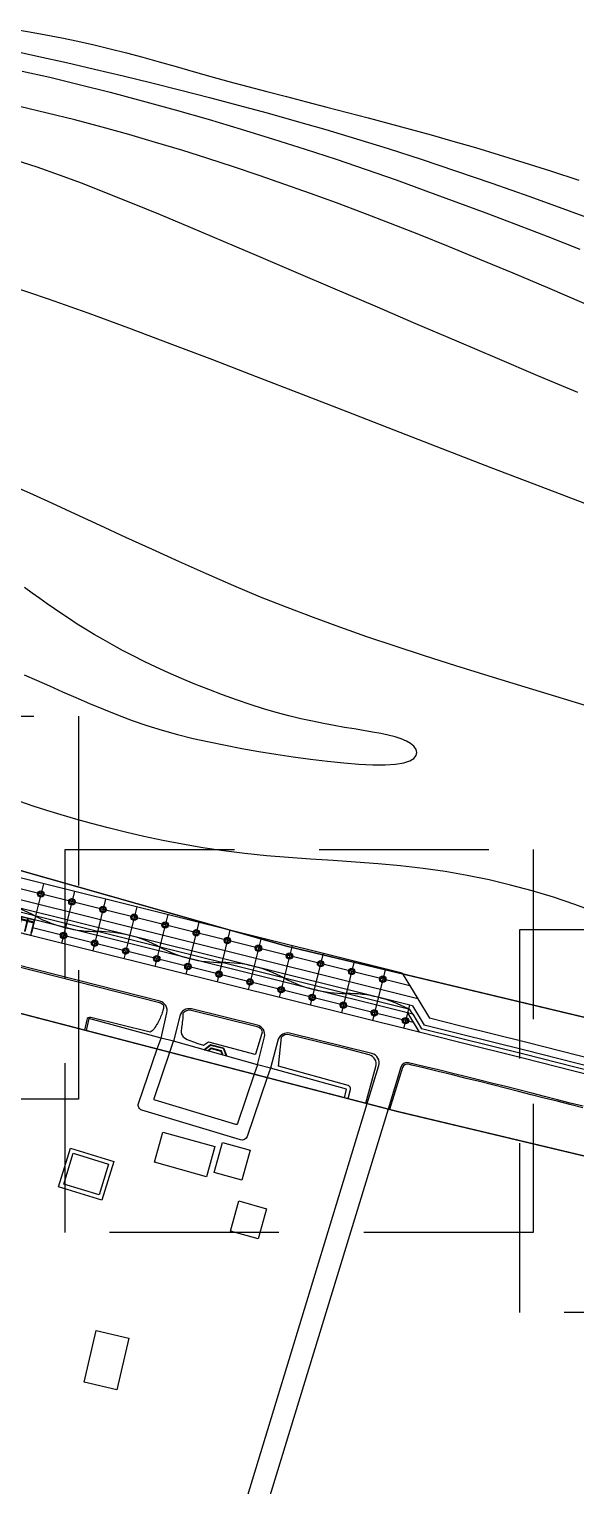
# Model space of a CAD drawing. Header units: millimetres. Extents: x -244126 to 368105, y -173968 to 259060.
# Drawn here: x -169419 to -168978, y 87479 to 88655 of the extents above; entities that cross this region are included whole.
import ezdxf
from ezdxf.xclip import XClip

# ---------------------------------------------------------------- set-up
doc = ezdxf.new("R2010")
doc.units = ezdxf.units.MM
doc.header["$MEASUREMENT"] = 0
doc.header["$XCLIPFRAME"] = 0
doc.linetypes.add('DASHED2', pattern=[0.375, 0.25, -0.125])
doc.linetypes.add('HIDDEN', pattern=[9.525, 6.35, -3.175])
for name, color, linetype in [('CPP-LINE1', 1, 'Continuous'), ('POCH Draft 01', 241, 'Continuous'), ('Top Slope', 11, 'Continuous'), ('WALL', 2, 'Continuous')]:
    doc.layers.add(name, color=color, linetype=linetype)

# ---------------------------------------------------------------- blocks, each defined once
blk = doc.blocks.new('A$Cd4a0c64f')
at = {"layer": 'POCH Draft 01', "color": 8}
for points in [[(716.42, 888.81), (722.4, 887.77), (728.41, 886.67), (734.45, 885.52), (740.49, 884.28), (746.53, 882.94), (752.57, 881.49), (758.64, 879.94), (764.75, 878.29), (770.95, 876.58), (777.25, 874.8), (783.68, 872.97), (790.28, 871.11), (797.08, 869.23), (804.08, 867.34), (811.28, 865.43), (818.64, 863.52), (826.15, 861.58), (833.77, 859.61), (841.48, 857.62), (849.25, 855.59), (857.06, 853.52), (864.89, 851.4), (872.83, 849.2), (880.97, 846.88), (889.41, 844.42), (898.25, 841.76), (907.58, 838.88), (917.49, 835.73), (928.09, 832.29)], [(715.83, 880.77), (725.9, 878.59), (736.22, 876.28), (746.74, 873.84), (757.41, 871.3), (768.17, 868.67), (778.98, 865.96), (789.78, 863.19), (800.54, 860.36), (811.34, 857.44), (822.26, 854.38), (833.4, 851.16), (844.85, 847.73), (856.71, 844.04), (869.05, 840.06), (881.99, 835.75), (895.58, 831.07), (909.79, 826.06), (924.55, 820.75), (939.82, 815.16)], [(719.65, 873.12), (729.93, 870.78), (740.95, 868.11), (752.56, 865.16), (764.59, 861.97), (776.9, 858.58), (789.3, 855.04), (801.66, 851.38), (813.81, 847.66), (825.63, 843.9), (837.17, 840.09), (848.49, 836.24), (859.69, 832.31), (870.83, 828.29), (882.01, 824.18), (893.3, 819.94), (904.77, 815.58), (916.5, 811.08), (928.5, 806.44)], [(930.14, 786.08), (916.52, 791.86), (903.5, 797.35), (891.1, 802.52), (879.35, 807.34), (868.19, 811.83), (857.52, 816.03), (847.26, 819.98), (837.3, 823.71), (827.57, 827.26), (817.96, 830.67), (808.4, 833.97), (798.8, 837.2), (789.13, 840.35), (779.39, 843.42), (769.55, 846.4), (759.61, 849.3), (749.56, 852.09), (739.37, 854.79), (729.03, 857.38), (718.55, 859.85)], [(927.79, 752.65), (912.83, 758.97), (897.72, 765.39), (882.42, 771.91), (867.07, 778.48), (851.82, 785.01), (836.83, 791.44), (822.27, 797.67), (808.28, 803.65), (795.04, 809.28), (782.7, 814.49), (771.36, 819.23), (760.92, 823.52), (751.24, 827.4), (742.16, 830.93), (733.53, 834.14), (725.19, 837.08), (716.99, 839.79)], [(714.65, 718.48), (722.38, 715.05), (730.64, 711.32), (739.44, 707.28), (748.71, 702.99), (758.36, 698.53), (768.27, 693.97), (778.37, 689.38), (788.56, 684.84), (798.73, 680.43), (808.8, 676.21), (818.71, 672.24), (828.56, 668.48), (838.49, 664.86), (848.65, 661.31), (859.19, 657.78), (870.24, 654.18), (881.96, 650.46), (894.47, 646.55), (907.9, 642.4), (922.2, 638.01), (937.33, 633.4)], [(720.32, 646.87), (725.03, 644.87), (729.82, 642.77), (734.72, 640.61), (739.72, 638.4), (744.83, 636.19), (750.05, 634.01), (755.37, 631.89), (760.81, 629.86), (766.35, 627.96), (772.01, 626.21), (777.78, 624.6), (783.65, 623.13), (789.64, 621.77), (795.73, 620.52), (801.93, 619.35), (808.24, 618.26), (814.65, 617.24), (821.14, 616.27), (827.62, 615.38), (833.96, 614.6), (840.05, 613.96), (845.77, 613.49), (850.99, 613.22), (855.6, 613.19), (859.48, 613.42), (862.53, 613.93), (864.8, 614.68), (866.33, 615.62), (867.2, 616.69), (867.45, 617.84), (867.15, 619.01), (866.36, 620.15), (865.13, 621.21), (863.53, 622.14), (861.58, 622.96), (859.31, 623.68), (856.74, 624.33), (853.9, 624.92), (850.82, 625.5), (847.52, 626.06), (844.02, 626.64), (840.35, 627.26), (836.51, 627.94), (832.51, 628.69), (828.34, 629.53), (824, 630.49), (819.49, 631.58), (814.81, 632.82), (809.96, 634.22), (804.96, 635.8), (799.84, 637.55), (794.66, 639.42), (789.48, 641.4), (784.34, 643.46), (779.3, 645.57), (774.41, 647.71), (769.74, 649.84), (765.31, 651.96), (761.13, 654.04), (757.17, 656.1), (753.43, 658.13), (749.89, 660.13), (746.52, 662.1), (743.32, 664.04), (740.26, 665.96), (737.33, 667.85), (734.5, 669.73), (731.72, 671.63), (728.96, 673.55), (726.18, 675.52), (723.35, 677.56), (720.42, 679.69)], [(934.48, 557.97), (926.57, 560.91), (918.63, 563.58), (910.63, 566.01), (902.58, 568.19), (894.48, 570.12), (886.31, 571.8), (878.07, 573.24), (869.76, 574.43), (861.38, 575.39), (852.95, 576.17), (844.5, 576.81), (836.06, 577.38), (827.66, 577.92), (819.33, 578.5), (811.09, 579.17), (802.98, 579.98), (795.02, 580.98), (787.24, 582.15), (779.66, 583.47), (772.3, 584.9), (765.2, 586.42), (758.37, 588), (751.84, 589.62), (745.63, 591.24), (739.75, 592.85), (734.17, 594.45), (728.84, 596.07), (723.69, 597.72), (718.7, 599.42)]]:
    blk.add_lwpolyline(points, dxfattribs=at)
blk = doc.blocks.new('A$C69619acb')
at = {"layer": 'WALL', "color": 1}
for points in [[(811.39, 906.62), (803.89, 884.56, -0.403647), (801.43, 883.29), (764.49, 894.36, -0.426216), (763.17, 896.93), (770.21, 917.34)], [(806.57, 907.87), (800.25, 889.36, -0.403106), (799.63, 889.05), (769.41, 898.11, -0.423695), (769.08, 898.74), (774.91, 916.11)]]:
    blk.add_lwpolyline(points, format="xyb", dxfattribs=at)
for points in [[(800.1, 737.07), (848.87, 896.86)], [(856.66, 894.83), (807.81, 734.79)]]:
    blk.add_lwpolyline(points, dxfattribs=at)
blk = doc.blocks.new('A$C01de73fd')
at = {"layer": 'Top Slope', "color": 8, "ltscale": 0.1}
blk.add_lwpolyline([(606.5, 445.41), (602.07, 430.91), (585.84, 435.86), (590.27, 450.37)], close=True, dxfattribs=at)
at = {"layer": 'WALL', "color": 3}
for points in [[(644.4, 450.93), (641.29, 439.66), (621.72, 445.08), (624.84, 456.34)], [(604.58, 444.39), (601.05, 432.82), (587.75, 436.88), (591.29, 448.45)], [(657.63, 449.59), (654.51, 438.32), (644.07, 441.21), (647.18, 452.48)], [(663.75, 427.68), (660.63, 416.42), (650.19, 419.31), (653.3, 430.57)], [(612.17, 379.22), (607.64, 359.81), (595.35, 362.68), (599.88, 382.09)]]:
    blk.add_lwpolyline(points, close=True, dxfattribs=at)
blk = doc.blocks.new('A$Cb4239c8d')
at = {"layer": 'WALL', "color": 8}
for points in [[(0, 6), (0.1, 6), (0.1, 1), (0, 1)], [(2.5, 6), (2.6, 6), (2.6, 1), (2.5, 1)], [(0.55, 4.95), (2.05, 4.95), (2.05, 5.2), (0.55, 5.2)]]:
    blk.add_lwpolyline(points, close=True, dxfattribs=at)
blk.add_lwpolyline([(0.1, 1), (0.1, 6), (2.5, 6), (2.5, 1)], dxfattribs=at)
blk = doc.blocks.new('A$Ccece4d16')
at = {"layer": 'WALL', "rotation": 359.9999999986399}
for p in [(0, 0), (2.5, 0), (5, 0), (7.5, 0), (10, 0), (12.5, 0), (15, 0), (17.5, 0), (20, 0), (22.5, 0), (25, 0), (27.5, 0), (30, 0), (32.5, 0), (35, 0), (37.5, 0), (40, 0), (42.5, 0)]:
    blk.add_blockref('A$Cb4239c8d', p, dxfattribs=at)
blk = doc.blocks.new('G$CE2FEF259')
at = {"layer": 'CPP-LINE1', "color": 8, "linetype": 'HIDDEN', "ltscale": 10, "elevation": -2.5}
for points in [[(565.28, 1042.06), (740.65, 1042.06), (740.65, 898.56), (565.28, 898.56)], [(735.65, 992.06), (911.03, 992.06), (911.03, 848.56), (735.65, 848.56)], [(906.03, 962.06), (1081.41, 962.06), (1081.41, 818.56), (906.03, 818.56)]]:
    blk.add_lwpolyline(points, close=True, dxfattribs=at)
at = {"layer": 'Defpoints', "color": 8, "const_width": 0.5}
blk.add_lwpolyline([(1154.54, 875.62), (818.71, 955.83), (445.47, 1061.91), (494.54, 1194.03), (338.84, 1243.63), (242.09, 993.11), (409.81, 935.64), (433.6, 1004.93), (859.98, 893.97), (1207.09, 811.27)], dxfattribs=at)
at = {"layer": 'Top Slope', "color": 8, "ltscale": 0.1}
for p, q in [((864.86, 940.94), (621.8, 1001.48)), ((865.97, 930.36), (864.88, 932.18))]:
    blk.add_line(p, q, dxfattribs=at)
for points in [[(727.56, 979.26), (724.18, 965.67)], [(739.21, 976.36), (734.37, 956.95)], [(750.85, 973.46), (746.02, 954.05)], [(864.88, 932.18), (715.81, 969.3)], [(762.5, 970.56), (757.66, 951.15)], [(774.14, 967.66), (769.31, 948.25)], [(866.1, 927.24), (723.45, 962.76)], [(865.97, 930.36), (724.18, 965.67)], [(785.78, 964.76), (780.95, 945.35)], [(797.43, 961.86), (792.6, 942.45)], [(809.07, 958.96), (804.24, 939.55)], [(820.72, 956.06), (815.88, 936.65)], [(832.36, 953.16), (827.53, 933.75)], [(844.01, 950.26), (839.17, 930.85)], [(855.65, 947.36), (850.82, 927.95)], [(864.64, 933.78), (862.46, 925.05)], [(779.78, 930.68), (779.81, 930.06), (779.79, 929.4), (779.74, 928.71), (779.67, 928.02), (779.58, 927.33), (779.48, 926.65), (779.38, 926.01), (779.3, 925.41), (779.24, 924.87), (779.2, 924.38), (779.18, 923.94), (779.2, 923.54), (779.26, 923.17), (779.35, 922.83), (779.48, 922.51), (779.67, 922.2), (779.91, 921.9), (780.25, 921.59), (780.75, 921.26), (781.47, 920.9), (782.46, 920.49), (783.77, 920.01), (785.45, 919.45), (787.57, 918.79), (789.46, 919.96), (806.8, 915.4), (807.08, 915.53), (809.02, 921.6), (809.67, 923.81)], [(863.91, 930.87), (868.28, 923.6)], [(865.97, 930.36), (869.25, 924.91)], [(1103.93, 866.04), (1063.4, 875.9), (985.74, 895.3), (946.22, 905.52), (907.53, 915.4), (882.85, 921.52), (869.25, 924.91)], [(787.61, 917.06), (790.12, 919.03), (795.06, 917.76), (796.22, 914.66)], [(787.85, 916.99), (790.17, 918.81), (794.91, 917.59), (795.98, 914.72)], [(789.04, 916.66), (790.4, 917.72), (794.15, 916.75), (794.79, 915.05)], [(789.28, 916.59), (790.44, 917.5), (794, 916.58), (794.55, 915.12)], [(929.59, 895.29), (924.79, 896.52), (919.97, 897.74), (915.14, 898.97), (910.31, 900.2), (905.48, 901.42), (900.66, 902.65), (895.8, 903.87), (890.89, 905.1), (885.89, 906.34), (880.75, 907.61), (875.45, 908.9), (869.95, 910.23), (865.51, 911.29), (864.21, 911.6)]]:
    blk.add_lwpolyline(points, dxfattribs=at)
for points in [[(772.51, 933.74, 0.144376), (771.05, 934.61), (693.21, 954.36), (618.27, 972.85, 0.415908), (614.63, 970.64)], [(772.51, 933.74), (772.58, 933.49), (772.6, 933.2), (772.58, 932.87), (772.52, 932.51), (772.44, 932.13), (772.33, 931.72), (772.19, 931.29), (772.03, 930.84), (771.86, 930.38), (771.67, 929.9), (771.47, 929.41), (771.25, 928.92), (771.02, 928.42), (770.77, 927.91), (770.51, 927.4), (770.24, 926.89), (769.95, 926.37), (769.64, 925.87), (769.32, 925.39), (769, 924.94), (768.65, 924.52), (768.3, 924.16), (767.94, 923.85), (767.56, 923.6), (745.27, 929.17, 0.422377), (743.81, 928.26), (742.96, 924.43)], [(809.67, 923.81, 0.244957), (807.59, 925.64), (782.86, 931.73, 0.294487), (779.78, 930.68)], [(852.1, 910.74, 0.416659), (849.54, 915.16), (841.12, 917.36), (819.65, 922.64, 0.279019), (816.69, 921.72)], [(841.78, 898.75), (842.59, 902.18, 0.402425), (841.74, 903.61), (815.61, 910.89), (816.69, 921.72)], [(864.21, 911.6, 0.394888), (862.08, 910.38), (857.24, 894.69)], [(848.39, 896.99), (852.1, 910.74, 0.416659)]]:
    blk.add_lwpolyline(points, format="xyb", dxfattribs=at)
for centre, start, end in [((701.48, 924.18), 61.7643, 90.2644), ((747.61, 1010.08), 241.7643, 270.2644), ((748.06, 912.58), 61.7643, 90.2644), ((794.18, 998.48), 241.7643, 270.2644), ((794.63, 900.98), 61.7643, 90.2644), ((840.76, 986.88), 241.7643, 270.2644), ((841.21, 889.38), 61.7643, 90.2644)]:
    blk.add_arc(centre, 48.75, start, end, dxfattribs=at)
at = {"layer": 'WALL', "color": 8}
for p, q in [((861.94, 945.79), (622.76, 1005.36)), ((776.28, 920.21), (771.62, 921.43)), ((812.59, 910.17), (807.79, 911.43))]:
    blk.add_line(p, q, dxfattribs=at)
for points in [[(714.62, 1203.36), (729.38, 1198.38), (744.26, 1193.09), (759.42, 1187.51), (774.96, 1181.66), (790.92, 1175.58), (807.3, 1169.29), (824.07, 1162.79), (841.25, 1156.11), (858.82, 1149.28), (876.79, 1142.31), (895.13, 1135.21), (913.85, 1128.02), (932.88, 1120.77)], [(867.77, 936.09), (717.87, 973.43)], [(724.18, 965.67), (715.45, 967.85)], [(865.84, 933.48), (716.17, 970.76)], [(724.18, 965.67), (722.73, 959.85)], [(868.28, 923.6), (722.73, 959.85)], [(861.94, 945.79), (867.77, 936.09)], [(865.84, 933.48), (870.21, 926.21)], [(867.77, 936.09), (872.14, 928.82)], [(771.62, 921.43), (744.55, 928.74), (743.61, 924.26)], [(771.62, 921.43), (773.82, 930.88)], [(778.64, 929.69), (776.28, 920.21)], [(1105.01, 870.4), (1064.48, 880.27), (986.85, 899.66), (947.34, 909.88), (908.63, 919.77), (883.93, 925.89), (872.14, 928.82)], [(1103.57, 864.58), (1063.04, 874.45), (985.37, 893.85), (945.85, 904.07), (907.16, 913.95), (882.49, 920.06), (868.28, 923.6)], [(1104.29, 867.49), (1063.76, 877.36), (986.11, 896.76), (946.59, 906.98), (907.89, 916.86), (883.21, 922.97), (870.21, 926.21)], [(770.21, 917.34), (771.62, 921.43)], [(774.91, 916.11), (776.28, 920.21)], [(807.79, 911.43), (776.27, 920.22)], [(815.55, 920.99), (812.59, 910.17)], [(807.79, 911.43), (806.57, 907.87)], [(929.74, 895.87), (924.94, 897.1), (920.12, 898.33), (915.29, 899.55), (910.46, 900.78), (905.63, 902.01), (900.8, 903.23), (895.95, 904.45), (891.04, 905.68), (886.03, 906.93), (880.89, 908.19), (875.59, 909.49), (870.09, 910.81), (864.35, 912.18)], [(812.59, 910.17), (811.39, 906.62)], [(840.32, 899.09), (841.06, 902.24), (812.59, 910.17)]]:
    blk.add_lwpolyline(points, dxfattribs=at)
at = {"layer": 'WALL', "color": 8, "linetype": 'DASHED2'}
blk.add_lwpolyline([(722.83, 959.83), (629.48, 983.08)], dxfattribs=at)
at = {"layer": 'WALL', "color": 8}
for points in [[(773.82, 930.88, 0.408422), (771.2, 935.19), (693.35, 954.94), (618.41, 973.43, 0.415908), (614.05, 970.78)], [(810.36, 921.86, 0.414344), (807.73, 926.22), (783, 932.32, 0.413396), (778.64, 929.69)], [(853.18, 911.11, 0.429482), (850.59, 915.65), (819.8, 923.23, 0.381025), (815.56, 920.99)], [(807.79, 911.43), (810.36, 921.86, 0.414344)], [(864.35, 912.18, 0.394949), (861.51, 910.55), (856.66, 894.84)], [(848.87, 896.86), (853.18, 911.11, 0.429482)]]:
    blk.add_lwpolyline(points, format="xyb", dxfattribs=at)
for centre, radius in [((726.6, 975.38), 1.2), ((726.6, 975.38), 0.8), ((738.24, 972.48), 1.2), ((738.24, 972.48), 0.8), ((749.89, 969.58), 1.2), ((749.89, 969.58), 0.8), ((761.53, 966.68), 1.2), ((761.53, 966.68), 0.8), ((735.1, 959.86), 1.2), ((735.1, 959.86), 0.8), ((773.17, 963.78), 1.2), ((773.17, 963.78), 0.8), ((784.82, 960.88), 1.2), ((784.82, 960.88), 0.8), ((746.74, 956.96), 1.2), ((746.74, 956.96), 0.8), ((758.39, 954.06), 1.2), ((796.46, 957.98), 1.2), ((796.46, 957.98), 0.8), ((808.11, 955.08), 1.2), ((808.11, 955.08), 0.8), ((758.39, 954.06), 0.8), ((770.03, 951.16), 1.2), ((770.03, 951.16), 0.8), ((819.75, 952.18), 1.2), ((819.75, 952.18), 0.8), ((831.4, 949.28), 1.2), ((831.4, 949.28), 0.8), ((781.68, 948.26), 1.2), ((781.68, 948.26), 0.8), ((793.32, 945.36), 1.2), ((793.32, 945.36), 0.8), ((843.04, 946.38), 1.2), ((843.04, 946.38), 0.8), ((854.68, 943.48), 1.2), ((854.68, 943.48), 0.8), ((804.96, 942.46), 1.2), ((804.96, 942.46), 0.8), ((816.61, 939.56), 1.2), ((816.61, 939.56), 0.8), ((828.25, 936.66), 1.2), ((828.25, 936.66), 0.8), ((839.9, 933.76), 1.2), ((839.9, 933.76), 0.8), ((851.54, 930.86), 1.2), ((851.54, 930.86), 0.8), ((863.19, 927.96), 1.2), ((863.19, 927.96), 0.8)]:
    blk.add_circle(centre, radius, dxfattribs=at)
at = {"layer": 'Top Slope', "color": 8, "ltscale": 0.1}
blk.add_blockref('A$Cd4a0c64f', (0, 410.57), dxfattribs=at)
at = {"layer": 'WALL', "color": 8}
for name, p in [('A$C69619acb', (0, 0)), ('A$C01de73fd', (147.42, 429.83))]:
    blk.add_blockref(name, p, dxfattribs=at)
at = {"layer": 'WALL', "color": 8, "rotation": 346.0143276387369}
blk.add_blockref('A$Ccece4d16', (679.06, 970.73), dxfattribs=at)

msp = doc.modelspace()

# ---------------------------------------------------------------- block references
at = {"layer": 'WALL'}
ref = msp.add_blockref('G$CE2FEF259', (-170976.46562, 85853.65289), dxfattribs=dict(at, xscale=2.15622, yscale=2.15622, zscale=2.15622))
XClip(ref).set_block_clipping_path([(229.8917036206, 427.7812507302), (2596.1703750715, 1370.8402830809)])

doc.saveas('drawing.dxf')
